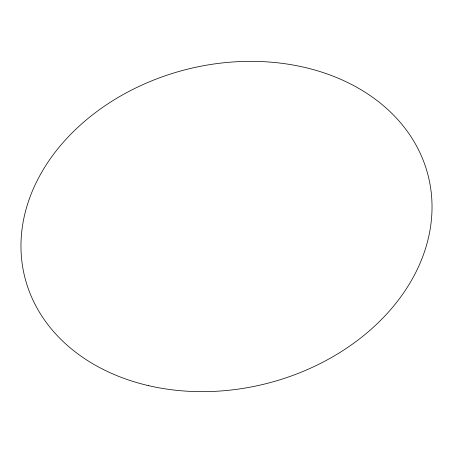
<?xml version="1.0" encoding="UTF-8"?>
<svg xmlns="http://www.w3.org/2000/svg" width="453" height="453" viewBox="0 0 453 453"><rect width="100%" height="100%" fill="white"/><g stroke="black" fill="none" stroke-linecap="round" stroke-linejoin="round"><path stroke-width="0.68" d="M148.431 385.622A207.967 162.072 -14.1 0 0 430.186 185.249A207.967 162.072 -14.1 0 0 100.883 108.629A207.967 162.072 -14.1 0 0 148.431 385.622"/></g></svg>
